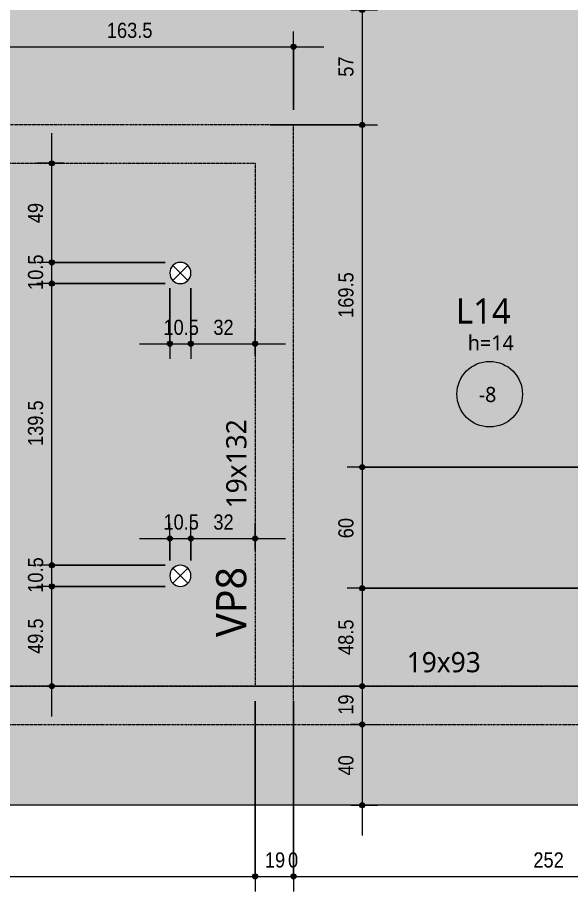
# Model space of a CAD drawing. Header units: centimetres. Extents: x -1475 to 26323, y -1238 to 84208.
# Drawn here: x 8772.6 to 9046.5, y -1162.5 to -729.5 of the extents above; entities that cross this region are included whole.
import ezdxf

# ---------------------------------------------------------------- set-up
doc = ezdxf.new("R2010")
doc.units = ezdxf.units.CM
doc.linetypes.add('Hidden', pattern=[0.714375, 0.47625, -0.238125])
for name, color, linetype, lineweight in [('A-ANNO-DIMS', 7, 'Continuous', 9), ('A-ANNO-DIMS-50', 7, 'Continuous', 9), ('A-DETL', 7, 'Hidden', 18), ('A-FLOR', 7, 'Continuous', 9), ('A-FLOR-IDEN', 7, 'Continuous', 9), ('S-BEAM-IDEN', 7, 'Continuous', 9)]:
    doc.layers.add(name, color=color, linetype=linetype, lineweight=lineweight)
doc.styles.add('Fira Sans', font='', dxfattribs={"width": 0.9, "height": 7.5})
doc.styles.add('Gadugi', font='gadugi.ttf', dxfattribs={"height": 10})
doc.styles.add('Gadugi_1', font='gadugi.ttf', dxfattribs={"height": 15})
doc.styles.add('Gadugi_3', font='gadugi.ttf', dxfattribs={"height": 7.5})
doc.styles.add('Gadugi_4', font='gadugi.ttf', dxfattribs={"height": 12.5})
doc.styles.get('Fira Sans').set_extended_font_data('Fira Sans')
doc.dimstyles.new('PED_R80_1_5mm_ACIMA_As_ESQ__R00', dxfattribs={"dimscale": 30.48, "dimtxt": 10.229846, "dimasz": 0.328084, "dimexe": 0.246063, "dimexo": 0.246063, "dimgap": 0.049213, "dimtad": 1, "dimdec": 1, "dimrnd": 0.5, "dimdsep": 46, "dimtxsty": 'Fira Sans', "dimblk1": 'DOTSMALL', "dimblk2": 'DOTSMALL', "dimsah": 1, "dimcen": 0.09, "dimdle": 0.492126, "dimazin": 0, "dimtfac": 1, "dimtdec": 4, "dimtix": 1, "dimtmove": 0, "dimatfit": 3, "dimfxl": 1, "dimtvp": 1, "dimtolj": 1, "dimtzin": 0, "dimarcsym": 2})
doc.dimstyles.new('PED_R80_1_5mm_ACIMA_As_ESQ__R00_4', dxfattribs={"dimscale": 30.48, "dimtxt": 10.229846, "dimasz": 0.328084, "dimexe": 0.246063, "dimexo": 0.246063, "dimgap": 0.049213, "dimtad": 1, "dimdec": 1, "dimrnd": 0.5, "dimdsep": 46, "dimtxsty": 'Fira Sans', "dimblk1": 'DOTSMALL', "dimblk2": 'DOTSMALL', "dimsah": 1, "dimcen": 0.09, "dimdle": 0.492126, "dimazin": 0, "dimtfac": 1, "dimtdec": 4, "dimtix": 1, "dimtmove": 0, "dimatfit": 3, "dimfxl": 1, "dimtvp": 1, "dimtolj": 1, "dimtzin": 0, "dimarcsym": 2})

# ---------------------------------------------------------------- blocks, each defined once
blk = doc.blocks.new('PED_TAG_LAJE_R01 - TÍTULO_ESPESSURA_REBAIXO-2413107-PL300 - FORMA DO DUPLEX SUPERIOR')
at = {"layer": 'A-FLOR-IDEN'}
blk.add_circle((-0.0458, -0.6673), 0.325, dxfattribs=at)
blk = doc.blocks.new('DIMBLOCK87-PL300 - FORMA DO DUPLEX SUPERIOR')
at = {"layer": 'A-ANNO-DIMS-50', "true_color": 0x000032}
h = blk.add_hatch(color=178, dxfattribs=at)
edge = h.paths.add_edge_path(flags=0)
edge.add_arc((8943.39, -725.75), 1.25, 0, 360)
h = blk.add_hatch(color=178, dxfattribs=at)
edge = h.paths.add_edge_path(flags=0)
edge.add_arc((8943.39, -782.75), 1.25, 0, 360)
at = {"layer": 'A-ANNO-DIMS-50', "color": 178, "true_color": 0x000032}
for p, q in [((8937.66, -725.75), (8950.89, -725.75)), ((8943.39, -725.75), (8937.66, -725.75)), ((8943.39, -725.75), (8943.39, -782.75)), ((8897.78, -782.75), (8950.89, -782.75)), ((8943.39, -782.75), (8897.78, -782.75))]:
    blk.add_line(p, q, dxfattribs=at)
for centre in [(8943.39, -725.75), (8943.39, -782.75)]:
    blk.add_circle(centre, 1.25, dxfattribs=at)
at = {"layer": 'A-ANNO-DIMS-50', "color": 0, "insert": (8931.5, -758.84), "char_height": 7.5, "width": 11.0168, "attachment_point": 1, "rotation": 90, "line_spacing_factor": 1.049215, "style": 'Fira Sans'}
blk.add_mtext('57', dxfattribs=at)
blk = doc.blocks.new('_DotSmall')
at = {"color": 0, "linetype": 'ByBlock', "const_width": 0.5}
blk.add_lwpolyline([(-0.0625, 0, 1), (0.0625, 0, 1)], format="xyb", close=True, dxfattribs=at)
blk = doc.blocks.new('DIMBLOCK88-PL300 - FORMA DO DUPLEX SUPERIOR')
at = {"layer": 'A-ANNO-DIMS-50', "true_color": 0x000032}
h = blk.add_hatch(color=178, dxfattribs=at)
edge = h.paths.add_edge_path(flags=0)
edge.add_arc((8943.39, -782.75), 1.25, 0, 360)
h = blk.add_hatch(color=178, dxfattribs=at)
edge = h.paths.add_edge_path(flags=0)
edge.add_arc((8943.39, -952.25), 1.25, 0, 360)
at = {"layer": 'A-ANNO-DIMS-50', "color": 178, "true_color": 0x000032}
for p, q in [((8897.78, -782.75), (8950.89, -782.75)), ((8943.39, -782.75), (8897.78, -782.75)), ((8943.39, -782.75), (8943.39, -952.25)), ((9178.78, -952.25), (8935.89, -952.25)), ((8943.39, -952.25), (9178.78, -952.25))]:
    blk.add_line(p, q, dxfattribs=at)
for centre in [(8943.39, -782.75), (8943.39, -952.25)]:
    blk.add_circle(centre, 1.25, dxfattribs=at)
at = {"layer": 'A-ANNO-DIMS-50', "color": 0, "insert": (8931.5, -878.32), "char_height": 7.5, "width": 25.9681, "attachment_point": 1, "rotation": 90, "line_spacing_factor": 1.049215, "style": 'Fira Sans'}
blk.add_mtext('169.5', dxfattribs=at)
blk = doc.blocks.new('DIMBLOCK89-PL300 - FORMA DO DUPLEX SUPERIOR')
at = {"layer": 'A-ANNO-DIMS-50', "true_color": 0x000032}
h = blk.add_hatch(color=178, dxfattribs=at)
edge = h.paths.add_edge_path(flags=0)
edge.add_arc((8943.39, -952.25), 1.25, 0, 360)
h = blk.add_hatch(color=178, dxfattribs=at)
edge = h.paths.add_edge_path(flags=0)
edge.add_arc((8943.39, -1012.25), 1.25, 0, 360)
at = {"layer": 'A-ANNO-DIMS-50', "color": 178, "true_color": 0x000032}
for p, q in [((9178.78, -952.25), (8935.89, -952.25)), ((8943.39, -952.25), (8943.39, -1012.25)), ((8943.39, -952.25), (9178.78, -952.25)), ((9178.78, -1012.25), (8935.89, -1012.25)), ((8943.39, -1012.25), (9178.78, -1012.25))]:
    blk.add_line(p, q, dxfattribs=at)
for centre in [(8943.39, -952.25), (8943.39, -1012.25)]:
    blk.add_circle(centre, 1.25, dxfattribs=at)
at = {"layer": 'A-ANNO-DIMS-50', "color": 0, "insert": (8931.5, -987.5), "char_height": 7.5, "width": 12.5906, "attachment_point": 1, "rotation": 90, "line_spacing_factor": 1.049215, "style": 'Fira Sans'}
blk.add_mtext('60', dxfattribs=at)
blk = doc.blocks.new('DIMBLOCK90-PL300 - FORMA DO DUPLEX SUPERIOR')
at = {"layer": 'A-ANNO-DIMS-50', "true_color": 0x000032}
h = blk.add_hatch(color=178, dxfattribs=at)
edge = h.paths.add_edge_path(flags=0)
edge.add_arc((8943.39, -1012.25), 1.25, 0, 360)
h = blk.add_hatch(color=178, dxfattribs=at)
edge = h.paths.add_edge_path(flags=0)
edge.add_arc((8943.39, -1060.75), 1.25, 0, 360)
at = {"layer": 'A-ANNO-DIMS-50', "color": 178, "true_color": 0x000032}
for p, q in [((9178.78, -1012.25), (8935.89, -1012.25)), ((8943.39, -1012.25), (8943.39, -1060.75)), ((8943.39, -1012.25), (9178.78, -1012.25)), ((8937.66, -1060.75), (8950.89, -1060.75)), ((8943.39, -1060.75), (8937.66, -1060.75))]:
    blk.add_line(p, q, dxfattribs=at)
for centre in [(8943.39, -1012.25), (8943.39, -1060.75)]:
    blk.add_circle(centre, 1.25, dxfattribs=at)
at = {"layer": 'A-ANNO-DIMS-50', "color": 0, "insert": (8931.5, -1045.29), "char_height": 7.5, "width": 21.0892, "attachment_point": 1, "rotation": 90, "line_spacing_factor": 1.049215, "style": 'Fira Sans'}
blk.add_mtext('48.5', dxfattribs=at)
blk = doc.blocks.new('DIMBLOCK91-PL300 - FORMA DO DUPLEX SUPERIOR')
at = {"layer": 'A-ANNO-DIMS-50', "true_color": 0x000032}
h = blk.add_hatch(color=178, dxfattribs=at)
edge = h.paths.add_edge_path(flags=0)
edge.add_arc((8943.39, -1060.75), 1.25, 0, 360)
h = blk.add_hatch(color=178, dxfattribs=at)
edge = h.paths.add_edge_path(flags=0)
edge.add_arc((8943.39, -1079.75), 1.25, 0, 360)
at = {"layer": 'A-ANNO-DIMS-50', "color": 178, "true_color": 0x000032}
for p, q in [((8937.66, -1060.75), (8950.89, -1060.75)), ((8943.39, -1060.75), (8937.66, -1060.75)), ((8943.39, -1060.75), (8943.39, -1079.75)), ((8937.66, -1079.75), (8950.89, -1079.75)), ((8943.39, -1079.75), (8937.66, -1079.75))]:
    blk.add_line(p, q, dxfattribs=at)
for centre in [(8943.39, -1060.75), (8943.39, -1079.75)]:
    blk.add_circle(centre, 1.25, dxfattribs=at)
at = {"layer": 'A-ANNO-DIMS-50', "color": 0, "insert": (8931.5, -1074.91), "char_height": 7.5, "width": 11.1741, "attachment_point": 1, "rotation": 90, "line_spacing_factor": 1.049215, "style": 'Fira Sans'}
blk.add_mtext('19', dxfattribs=at)
blk = doc.blocks.new('DIMBLOCK92-PL300 - FORMA DO DUPLEX SUPERIOR')
at = {"layer": 'A-ANNO-DIMS-50', "true_color": 0x000032}
h = blk.add_hatch(color=178, dxfattribs=at)
edge = h.paths.add_edge_path(flags=0)
edge.add_arc((8943.39, -1079.75), 1.25, 0, 360)
h = blk.add_hatch(color=178, dxfattribs=at)
edge = h.paths.add_edge_path(flags=0)
edge.add_arc((8943.39, -1119.75), 1.25, 0, 360)
at = {"layer": 'A-ANNO-DIMS-50', "color": 178, "true_color": 0x000032}
for p, q in [((8937.66, -1079.75), (8950.89, -1079.75)), ((8943.39, -1079.75), (8937.66, -1079.75)), ((8943.39, -1079.75), (8943.39, -1134.75)), ((8937.66, -1119.75), (8950.89, -1119.75)), ((8943.39, -1119.75), (8937.66, -1119.75))]:
    blk.add_line(p, q, dxfattribs=at)
for centre in [(8943.39, -1079.75), (8943.39, -1119.75)]:
    blk.add_circle(centre, 1.25, dxfattribs=at)
at = {"layer": 'A-ANNO-DIMS-50', "color": 0, "insert": (8931.5, -1105), "char_height": 7.5, "width": 12.5906, "attachment_point": 1, "rotation": 90, "line_spacing_factor": 1.049215, "style": 'Fira Sans'}
blk.add_mtext('40', dxfattribs=at)
blk = doc.blocks.new('DIMBLOCK120-PL300 - FORMA DO DUPLEX SUPERIOR')
at = {"layer": 'A-ANNO-DIMS-50', "true_color": 0x000032}
h = blk.add_hatch(color=178, dxfattribs=at)
edge = h.paths.add_edge_path(flags=0)
edge.add_arc((8535.28, -1154.98), 1.25, 0, 360)
h = blk.add_hatch(color=178, dxfattribs=at)
edge = h.paths.add_edge_path(flags=0)
edge.add_arc((8890.28, -1154.98), 1.25, 0, 360)
at = {"layer": 'A-ANNO-DIMS-50', "color": 178, "true_color": 0x000032}
for p, q in [((8890.28, -1068.25), (8890.28, -1162.48)), ((8890.28, -1154.98), (8890.28, -1068.25)), ((8535.28, -1087.25), (8535.28, -1162.48)), ((8535.28, -1154.98), (8535.28, -1087.25)), ((8535.28, -1154.98), (8890.28, -1154.98))]:
    blk.add_line(p, q, dxfattribs=at)
for centre in [(8535.28, -1154.98), (8890.28, -1154.98)]:
    blk.add_circle(centre, 1.25, dxfattribs=at)
at = {"layer": 'A-ANNO-DIMS-50', "color": 0, "insert": (8705.5, -1143.1), "char_height": 7.5, "width": 17.4694, "attachment_point": 1, "rotation": 0, "line_spacing_factor": 1.049215, "style": 'Fira Sans'}
blk.add_mtext('355', dxfattribs=at)
blk = doc.blocks.new('DIMBLOCK121-PL300 - FORMA DO DUPLEX SUPERIOR')
at = {"layer": 'A-ANNO-DIMS-50', "true_color": 0x000032}
h = blk.add_hatch(color=178, dxfattribs=at)
edge = h.paths.add_edge_path(flags=0)
edge.add_arc((8890.28, -1154.98), 1.25, 0, 360)
h = blk.add_hatch(color=178, dxfattribs=at)
edge = h.paths.add_edge_path(flags=0)
edge.add_arc((8909.28, -1154.98), 1.25, 0, 360)
at = {"layer": 'A-ANNO-DIMS-50', "color": 178, "true_color": 0x000032}
for p, q in [((8890.28, -1068.25), (8890.28, -1162.48)), ((8890.28, -1154.98), (8890.28, -1068.25)), ((8909.28, -1087.25), (8909.28, -1162.48)), ((8909.28, -1154.98), (8909.28, -1087.25)), ((8890.28, -1154.98), (8909.28, -1154.98))]:
    blk.add_line(p, q, dxfattribs=at)
for centre in [(8890.28, -1154.98), (8909.28, -1154.98)]:
    blk.add_circle(centre, 1.25, dxfattribs=at)
at = {"layer": 'A-ANNO-DIMS-50', "color": 0, "insert": (8895.12, -1143.1), "char_height": 7.5, "width": 11.1741, "attachment_point": 1, "rotation": 0, "line_spacing_factor": 1.049215, "style": 'Fira Sans'}
blk.add_mtext('19', dxfattribs=at)
blk = doc.blocks.new('DIMBLOCK122-PL300 - FORMA DO DUPLEX SUPERIOR')
at = {"layer": 'A-ANNO-DIMS-50', "true_color": 0x000032}
h = blk.add_hatch(color=178, dxfattribs=at)
edge = h.paths.add_edge_path(flags=0)
edge.add_arc((8909.28, -1154.98), 1.25, 0, 360)
h = blk.add_hatch(color=178, dxfattribs=at)
edge = h.paths.add_edge_path(flags=0)
edge.add_arc((8909.28, -1154.98), 1.25, 0, 360)
at = {"layer": 'A-ANNO-DIMS-50', "color": 178, "true_color": 0x000032}
for p, q in [((8909.28, -1068.25), (8909.28, -1162.48)), ((8909.28, -1154.98), (8909.28, -1068.25)), ((8909.28, -1087.25), (8909.28, -1162.48)), ((8909.28, -1154.98), (8909.28, -1087.25)), ((8909.28, -1154.98), (8909.28, -1154.98))]:
    blk.add_line(p, q, dxfattribs=at)
blk.add_circle((8909.28, -1154.98), 1.25, dxfattribs=at)
blk.add_circle((8909.28, -1154.98), 1.25, dxfattribs=at)
at = {"layer": 'A-ANNO-DIMS-50', "color": 0, "insert": (8906.59, -1143.1), "char_height": 7.5, "width": 6.4527, "attachment_point": 1, "rotation": 0, "line_spacing_factor": 1.049215, "style": 'Fira Sans'}
blk.add_mtext('0', dxfattribs=at)
blk = doc.blocks.new('DIMBLOCK123-PL300 - FORMA DO DUPLEX SUPERIOR')
at = {"layer": 'A-ANNO-DIMS-50', "true_color": 0x000032}
h = blk.add_hatch(color=178, dxfattribs=at)
edge = h.paths.add_edge_path(flags=0)
edge.add_arc((8909.28, -1154.98), 1.25, 0, 360)
h = blk.add_hatch(color=178, dxfattribs=at)
edge = h.paths.add_edge_path(flags=0)
edge.add_arc((9161.28, -1154.98), 1.25, 0, 360)
at = {"layer": 'A-ANNO-DIMS-50', "color": 178, "true_color": 0x000032}
for p, q in [((8909.28, -1068.25), (8909.28, -1162.48)), ((8909.28, -1154.98), (8909.28, -1068.25)), ((9161.28, -1068.25), (9161.28, -1162.48)), ((9161.28, -1154.98), (9161.28, -1068.25)), ((8909.28, -1154.98), (9161.28, -1154.98))]:
    blk.add_line(p, q, dxfattribs=at)
for centre in [(8909.28, -1154.98), (9161.28, -1154.98)]:
    blk.add_circle(centre, 1.25, dxfattribs=at)
at = {"layer": 'A-ANNO-DIMS-50', "color": 0, "insert": (9028.13, -1143.1), "char_height": 7.5, "width": 17.1547, "attachment_point": 1, "rotation": 0, "line_spacing_factor": 1.049215, "style": 'Fira Sans'}
blk.add_mtext('252', dxfattribs=at)
blk = doc.blocks.new('DIMBLOCK291-PL300 - FORMA DO DUPLEX SUPERIOR')
at = {"layer": 'A-ANNO-DIMS-50', "true_color": 0x000032}
h = blk.add_hatch(color=178, dxfattribs=at)
edge = h.paths.add_edge_path(flags=0)
edge.add_arc((8745.77, -744), 1.25, 0, 360)
h = blk.add_hatch(color=178, dxfattribs=at)
edge = h.paths.add_edge_path(flags=0)
edge.add_arc((8909.28, -744), 1.25, 0, 360)
at = {"layer": 'A-ANNO-DIMS-50', "color": 178, "true_color": 0x000032}
for p, q in [((8745.77, -775.25), (8745.77, -736.5)), ((8909.28, -775.25), (8909.28, -736.5)), ((8745.77, -744), (8924.28, -744)), ((8745.77, -744), (8745.77, -775.25)), ((8909.28, -744), (8909.28, -775.25))]:
    blk.add_line(p, q, dxfattribs=at)
for centre in [(8745.77, -744), (8909.28, -744)]:
    blk.add_circle(centre, 1.25, dxfattribs=at)
at = {"layer": 'A-ANNO-DIMS-50', "color": 0, "insert": (8816.84, -732.12), "char_height": 7.5, "width": 25.6533, "attachment_point": 1, "line_spacing_factor": 1.049215, "style": 'Fira Sans'}
blk.add_mtext('163.5', dxfattribs=at)
blk = doc.blocks.new('DIMBLOCK319-PL300 - FORMA DO DUPLEX SUPERIOR')
at = {"layer": 'A-ANNO-DIMS-50', "true_color": 0x000032}
h = blk.add_hatch(color=178, dxfattribs=at)
edge = h.paths.add_edge_path(flags=0)
edge.add_arc((8848.01, -987.59), 1.25, 0, 360)
h = blk.add_hatch(color=178, dxfattribs=at)
edge = h.paths.add_edge_path(flags=0)
edge.add_arc((8858.49, -987.59), 1.25, 0, 360)
at = {"layer": 'A-ANNO-DIMS-50', "color": 178, "true_color": 0x000032}
for p, q in [((8848.01, -998.58), (8848.01, -980.09)), ((8858.49, -998.58), (8858.49, -980.09)), ((8833.01, -987.59), (8858.49, -987.59)), ((8848.01, -987.59), (8848.01, -998.58)), ((8858.49, -987.59), (8858.49, -998.58))]:
    blk.add_line(p, q, dxfattribs=at)
for centre in [(8848.01, -987.59), (8858.49, -987.59)]:
    blk.add_circle(centre, 1.25, dxfattribs=at)
at = {"layer": 'A-ANNO-DIMS-50', "color": 0, "insert": (8844.86, -975.7), "char_height": 7.5, "width": 20.1449, "attachment_point": 1, "line_spacing_factor": 1.049215, "style": 'Fira Sans'}
blk.add_mtext('10.5', dxfattribs=at)
blk = doc.blocks.new('DIMBLOCK320-PL300 - FORMA DO DUPLEX SUPERIOR')
at = {"layer": 'A-ANNO-DIMS-50', "true_color": 0x000032}
h = blk.add_hatch(color=178, dxfattribs=at)
edge = h.paths.add_edge_path(flags=0)
edge.add_arc((8858.49, -987.59), 1.25, 0, 360)
h = blk.add_hatch(color=178, dxfattribs=at)
edge = h.paths.add_edge_path(flags=0)
edge.add_arc((8890.28, -987.59), 1.25, 0, 360)
at = {"layer": 'A-ANNO-DIMS-50', "color": 178, "true_color": 0x000032}
for p, q in [((8858.49, -998.58), (8858.49, -980.09)), ((8890.28, -993.32), (8890.28, -980.09)), ((8858.49, -987.59), (8905.28, -987.59)), ((8858.49, -987.59), (8858.49, -998.58)), ((8890.28, -987.59), (8890.28, -993.32))]:
    blk.add_line(p, q, dxfattribs=at)
for centre in [(8858.49, -987.59), (8890.28, -987.59)]:
    blk.add_circle(centre, 1.25, dxfattribs=at)
at = {"layer": 'A-ANNO-DIMS-50', "color": 0, "insert": (8869.6, -975.7), "char_height": 7.5, "width": 11.4889, "attachment_point": 1, "line_spacing_factor": 1.049215, "style": 'Fira Sans'}
blk.add_mtext('32', dxfattribs=at)
blk = doc.blocks.new('DIMBLOCK321-PL300 - FORMA DO DUPLEX SUPERIOR')
at = {"layer": 'A-ANNO-DIMS-50', "true_color": 0x000032}
h = blk.add_hatch(color=178, dxfattribs=at)
edge = h.paths.add_edge_path(flags=0)
edge.add_arc((8789.63, -1011.32), 1.25, 0, 360)
h = blk.add_hatch(color=178, dxfattribs=at)
edge = h.paths.add_edge_path(flags=0)
edge.add_arc((8789.63, -1060.75), 1.25, 0, 360)
at = {"layer": 'A-ANNO-DIMS-50', "color": 178, "true_color": 0x000032}
for p, q in [((8845.75, -1011.32), (8782.13, -1011.32)), ((8789.63, -1075.75), (8789.63, -1011.32)), ((8789.63, -1011.32), (8845.75, -1011.32)), ((8795.37, -1060.75), (8782.13, -1060.75)), ((8789.63, -1060.75), (8795.37, -1060.75))]:
    blk.add_line(p, q, dxfattribs=at)
for centre in [(8789.63, -1011.32), (8789.63, -1060.75)]:
    blk.add_circle(centre, 1.25, dxfattribs=at)
at = {"layer": 'A-ANNO-DIMS-50', "color": 0, "insert": (8777.75, -1044.76), "char_height": 7.5, "width": 20.9318, "attachment_point": 1, "rotation": 90, "line_spacing_factor": 1.049215, "style": 'Fira Sans'}
blk.add_mtext('49.5', dxfattribs=at)
blk = doc.blocks.new('DIMBLOCK322-PL300 - FORMA DO DUPLEX SUPERIOR')
at = {"layer": 'A-ANNO-DIMS-50', "true_color": 0x000032}
h = blk.add_hatch(color=178, dxfattribs=at)
edge = h.paths.add_edge_path(flags=0)
edge.add_arc((8789.63, -1000.85), 1.25, 0, 360)
h = blk.add_hatch(color=178, dxfattribs=at)
edge = h.paths.add_edge_path(flags=0)
edge.add_arc((8789.63, -1011.32), 1.25, 0, 360)
at = {"layer": 'A-ANNO-DIMS-50', "color": 178, "true_color": 0x000032}
for p, q in [((8845.75, -1000.85), (8782.13, -1000.85)), ((8789.63, -1011.32), (8789.63, -1000.85)), ((8789.63, -1000.85), (8845.75, -1000.85)), ((8845.75, -1011.32), (8782.13, -1011.32)), ((8789.63, -1011.32), (8845.75, -1011.32))]:
    blk.add_line(p, q, dxfattribs=at)
for centre in [(8789.63, -1000.85), (8789.63, -1011.32)]:
    blk.add_circle(centre, 1.25, dxfattribs=at)
at = {"layer": 'A-ANNO-DIMS-50', "color": 0, "insert": (8777.75, -1014.48), "char_height": 7.5, "width": 20.1449, "attachment_point": 1, "rotation": 90, "line_spacing_factor": 1.049215, "style": 'Fira Sans'}
blk.add_mtext('10.5', dxfattribs=at)
blk = doc.blocks.new('DIMBLOCK323-PL300 - FORMA DO DUPLEX SUPERIOR')
at = {"layer": 'A-ANNO-DIMS-50', "true_color": 0x000032}
h = blk.add_hatch(color=178, dxfattribs=at)
edge = h.paths.add_edge_path(flags=0)
edge.add_arc((8789.63, -861.32), 1.25, 0, 360)
h = blk.add_hatch(color=178, dxfattribs=at)
edge = h.paths.add_edge_path(flags=0)
edge.add_arc((8789.63, -1000.85), 1.25, 0, 360)
at = {"layer": 'A-ANNO-DIMS-50', "color": 178, "true_color": 0x000032}
for p, q in [((8845.75, -861.32), (8782.13, -861.32)), ((8789.63, -1000.85), (8789.63, -861.32)), ((8789.63, -861.32), (8845.75, -861.32)), ((8845.75, -1000.85), (8782.13, -1000.85)), ((8789.63, -1000.85), (8845.75, -1000.85))]:
    blk.add_line(p, q, dxfattribs=at)
for centre in [(8789.63, -861.32), (8789.63, -1000.85)]:
    blk.add_circle(centre, 1.25, dxfattribs=at)
at = {"layer": 'A-ANNO-DIMS-50', "color": 0, "insert": (8777.75, -941.77), "char_height": 7.5, "width": 25.6533, "attachment_point": 1, "rotation": 90, "line_spacing_factor": 1.049215, "style": 'Fira Sans'}
blk.add_mtext('139.5', dxfattribs=at)
blk = doc.blocks.new('DIMBLOCK324-PL300 - FORMA DO DUPLEX SUPERIOR')
at = {"layer": 'A-ANNO-DIMS-50', "true_color": 0x000032}
h = blk.add_hatch(color=178, dxfattribs=at)
edge = h.paths.add_edge_path(flags=0)
edge.add_arc((8789.63, -850.85), 1.25, 0, 360)
h = blk.add_hatch(color=178, dxfattribs=at)
edge = h.paths.add_edge_path(flags=0)
edge.add_arc((8789.63, -861.32), 1.25, 0, 360)
at = {"layer": 'A-ANNO-DIMS-50', "color": 178, "true_color": 0x000032}
for p, q in [((8845.75, -850.85), (8782.13, -850.85)), ((8789.63, -861.32), (8789.63, -850.85)), ((8789.63, -850.85), (8845.75, -850.85)), ((8845.75, -861.32), (8782.13, -861.32)), ((8789.63, -861.32), (8845.75, -861.32))]:
    blk.add_line(p, q, dxfattribs=at)
for centre in [(8789.63, -850.85), (8789.63, -861.32)]:
    blk.add_circle(centre, 1.25, dxfattribs=at)
at = {"layer": 'A-ANNO-DIMS-50', "color": 0, "insert": (8777.75, -864.48), "char_height": 7.5, "width": 20.1449, "attachment_point": 1, "rotation": 90, "line_spacing_factor": 1.049215, "style": 'Fira Sans'}
blk.add_mtext('10.5', dxfattribs=at)
blk = doc.blocks.new('DIMBLOCK325-PL300 - FORMA DO DUPLEX SUPERIOR')
at = {"layer": 'A-ANNO-DIMS-50', "true_color": 0x000032}
h = blk.add_hatch(color=178, dxfattribs=at)
edge = h.paths.add_edge_path(flags=0)
edge.add_arc((8789.63, -801.75), 1.25, 0, 360)
h = blk.add_hatch(color=178, dxfattribs=at)
edge = h.paths.add_edge_path(flags=0)
edge.add_arc((8789.63, -850.85), 1.25, 0, 360)
at = {"layer": 'A-ANNO-DIMS-50', "color": 178, "true_color": 0x000032}
for p, q in [((8789.63, -850.85), (8789.63, -786.75)), ((8795.37, -801.75), (8782.13, -801.75)), ((8789.63, -801.75), (8795.37, -801.75)), ((8845.75, -850.85), (8782.13, -850.85)), ((8789.63, -850.85), (8845.75, -850.85))]:
    blk.add_line(p, q, dxfattribs=at)
for centre in [(8789.63, -801.75), (8789.63, -850.85)]:
    blk.add_circle(centre, 1.25, dxfattribs=at)
at = {"layer": 'A-ANNO-DIMS-50', "color": 0, "insert": (8777.75, -831.41), "char_height": 7.5, "width": 12.2758, "attachment_point": 1, "rotation": 90, "line_spacing_factor": 1.049215, "style": 'Fira Sans'}
blk.add_mtext('49', dxfattribs=at)
blk = doc.blocks.new('DIMBLOCK326-PL300 - FORMA DO DUPLEX SUPERIOR')
at = {"layer": 'A-ANNO-DIMS-50', "true_color": 0x000032}
h = blk.add_hatch(color=178, dxfattribs=at)
edge = h.paths.add_edge_path(flags=0)
edge.add_arc((8848.01, -891.12), 1.25, 0, 360)
h = blk.add_hatch(color=178, dxfattribs=at)
edge = h.paths.add_edge_path(flags=0)
edge.add_arc((8858.49, -891.12), 1.25, 0, 360)
at = {"layer": 'A-ANNO-DIMS-50', "color": 178, "true_color": 0x000032}
for p, q in [((8848.01, -863.58), (8848.01, -898.62)), ((8848.01, -891.12), (8848.01, -863.58)), ((8858.49, -863.58), (8858.49, -898.62)), ((8858.49, -891.12), (8858.49, -863.58)), ((8833.01, -891.12), (8858.49, -891.12))]:
    blk.add_line(p, q, dxfattribs=at)
for centre in [(8848.01, -891.12), (8858.49, -891.12)]:
    blk.add_circle(centre, 1.25, dxfattribs=at)
at = {"layer": 'A-ANNO-DIMS-50', "color": 0, "insert": (8844.86, -879.23), "char_height": 7.5, "width": 20.1449, "attachment_point": 1, "line_spacing_factor": 1.049215, "style": 'Fira Sans'}
blk.add_mtext('10.5', dxfattribs=at)
blk = doc.blocks.new('DIMBLOCK327-PL300 - FORMA DO DUPLEX SUPERIOR')
at = {"layer": 'A-ANNO-DIMS-50', "true_color": 0x000032}
h = blk.add_hatch(color=178, dxfattribs=at)
edge = h.paths.add_edge_path(flags=0)
edge.add_arc((8858.49, -891.12), 1.25, 0, 360)
h = blk.add_hatch(color=178, dxfattribs=at)
edge = h.paths.add_edge_path(flags=0)
edge.add_arc((8890.28, -891.12), 1.25, 0, 360)
at = {"layer": 'A-ANNO-DIMS-50', "color": 178, "true_color": 0x000032}
for p, q in [((8858.49, -863.58), (8858.49, -898.62)), ((8858.49, -891.12), (8858.49, -863.58)), ((8890.28, -896.85), (8890.28, -883.62)), ((8858.49, -891.12), (8905.28, -891.12)), ((8890.28, -891.12), (8890.28, -896.85))]:
    blk.add_line(p, q, dxfattribs=at)
for centre in [(8858.49, -891.12), (8890.28, -891.12)]:
    blk.add_circle(centre, 1.25, dxfattribs=at)
at = {"layer": 'A-ANNO-DIMS-50', "color": 0, "insert": (8869.6, -879.23), "char_height": 7.5, "width": 11.4889, "attachment_point": 1, "line_spacing_factor": 1.049215, "style": 'Fira Sans'}
blk.add_mtext('32', dxfattribs=at)

msp = doc.modelspace()

# ---------------------------------------------------------------- hatches: boundary and pattern name
at = {"layer": 'A-DETL', "linetype": 'Continuous', "true_color": 0xffcc66}
for points in [[(8802.93, -801.75), (8890.28, -801.75), (8890.28, -782.75), (8535.28, -782.75), (8535.28, -801.75), (8711.94, -801.75)], [(8909.28, -1060.75), (8909.28, -782.75), (8890.28, -782.75), (8890.28, -1060.75)], [(8909.28, -1079.75), (8909.28, -1060.75), (8535.28, -1060.75), (8535.28, -1079.75), (8711.94, -1079.75)]]:
    msp.add_hatch(color=31, dxfattribs=at).paths.add_polyline_path(points, flags=0)
at = {"layer": 'A-DETL', "linetype": 'Continuous', "true_color": 0xccffcc}
msp.add_hatch(color=254, dxfattribs=at).paths.add_polyline_path([(8909.28, -1079.75), (9418.28, -1079.75), (9418.28, -1060.75), (8909.28, -1060.75)], flags=0)
at = {"layer": 'A-FLOR', "lineweight": 18, "true_color": 0xe6b8b7}
msp.add_hatch(color=9, dxfattribs=at).paths.add_polyline_path([(9477.28, -1119.75), (9477.28, -214.75), (9437.28, -214.75), (9437.28, -1079.75), (7158.28, -1079.75), (7158.28, -214.75), (7118.28, -214.75), (7118.28, -1119.75), (9439.9, -1119.75)], flags=0)
at = {"layer": 'A-FLOR', "lineweight": 18, "true_color": 0xd9d9d9}
h = msp.add_hatch(color=254, dxfattribs=at)
h.paths.add_polyline_path([(8711.94, -1060.75), (8890.28, -1060.75), (8890.28, -801.75), (8535.28, -801.75), (8535.28, -1060.75)], flags=0)
h.paths.add_polyline_path([(8909.28, -1060.75), (9161.28, -1060.75), (9161.28, -998.81), (9158.56, -993.73), (9156.86, -988.1), (9156.28, -982.25), (9156.86, -976.4), (9158.56, -970.77), (9161.34, -965.58), (9165.07, -961.04), (9169.61, -957.31), (9174.8, -954.53), (9180.43, -952.83), (9186.28, -952.25), (9192.13, -952.83), (9197.76, -954.53), (9202.95, -957.31), (9207.49, -961.04), (9211.22, -965.58), (9214, -970.77), (9215.7, -976.4), (9216.28, -982.25), (9215.7, -988.1), (9214, -993.73), (9211.28, -998.89), (9211.28, -1060.75), (9418.28, -1060.75), (9418.28, -704.75), (9337.28, -704.75), (9337.28, -725.75), (8535.28, -725.75), (8535.28, -782.75), (8909.28, -782.75), (8909.28, -1008.78)], flags=0)
h.paths.add_polyline_path([(8853.25, -1011.32), (8851.9, -1011.14), (8850.63, -1010.62), (8849.55, -1009.79), (8848.71, -1008.7), (8848.19, -1007.44), (8848.01, -1006.08), (8848.19, -1004.73), (8848.71, -1003.47), (8849.55, -1002.38), (8850.63, -1001.55), (8851.9, -1001.03), (8853.25, -1000.85), (8854.61, -1001.03), (8855.87, -1001.55), (8856.95, -1002.38), (8857.79, -1003.47), (8858.31, -1004.73), (8858.49, -1006.08), (8858.31, -1007.44), (8857.72, -1008.78), (8856.95, -1009.79), (8855.87, -1010.62), (8854.61, -1011.14)], flags=0)
h.paths.add_polyline_path([(8853.25, -861.32), (8851.9, -861.14), (8850.63, -860.62), (8849.55, -859.79), (8848.71, -858.7), (8848.19, -857.44), (8848.01, -856.08), (8848.19, -854.73), (8848.71, -853.47), (8849.55, -852.38), (8850.63, -851.55), (8851.9, -851.03), (8853.25, -850.85), (8854.61, -851.03), (8855.87, -851.55), (8856.95, -852.38), (8857.79, -853.47), (8858.31, -854.73), (8858.49, -856.08), (8858.31, -857.44), (8857.79, -858.7), (8856.95, -859.79), (8855.87, -860.62), (8854.61, -861.14)], flags=0)
h.paths.add_polyline_path([(8545.31, -773), (8545.31, -758), (8560.31, -758), (8560.31, -773)], flags=0)

# ---------------------------------------------------------------- linework, layer by layer
at = {"lineweight": 18}
for p, q in [((8849.55, -859.79), (8856.95, -852.38)), ((8856.95, -859.79), (8849.55, -852.38)), ((8849.55, -1009.79), (8856.95, -1002.38)), ((8856.95, -1009.79), (8849.55, -1002.38))]:
    msp.add_line(p, q, dxfattribs=at)
at = {"layer": 'A-DETL'}
for p, q in [((8890.28, -782.75), (8516.28, -782.75)), ((8909.28, -782.75), (8890.28, -782.75)), ((8909.28, -1060.75), (8909.28, -782.75)), ((8516.28, -801.75), (8890.28, -801.75)), ((8890.28, -801.75), (8890.28, -1060.75)), ((8890.28, -1060.75), (8326.28, -1060.75)), ((8535.28, -1060.75), (8909.28, -1060.75)), ((8909.28, -1060.75), (8890.28, -1060.75)), ((8909.28, -1079.75), (8909.28, -1060.75)), ((9418.28, -1060.75), (8909.28, -1060.75)), ((8909.28, -1060.75), (9418.28, -1060.75)), ((8909.28, -1079.75), (8909.28, -1060.75)), ((7624.74, -1079.75), (8909.28, -1079.75)), ((8909.28, -1079.75), (9418.28, -1079.75))]:
    msp.add_line(p, q, dxfattribs=at)
at = {"layer": 'A-FLOR', "lineweight": 18}
msp.add_line((9477.28, -1119.75), (7118.28, -1119.75), dxfattribs=at)
for centre, start, end in [((8853.25, -856.08), 0, 180), ((8853.25, -856.08), 180, 0), ((8853.25, -1006.08), 0, 180), ((8853.25, -1006.08), 180, 0)]:
    msp.add_arc(centre, 5.24, start, end, dxfattribs=at)

# ---------------------------------------------------------------- block references
at = {"layer": 'A-FLOR-IDEN', "xscale": 49.99999999999998, "yscale": 49.99999999999998, "zscale": 49.99999999999998}
msp.add_blockref('PED_TAG_LAJE_R01 - TÍTULO_ESPESSURA_REBAIXO-2413107-PL300 - FORMA DO DUPLEX SUPERIOR', (9008.78, -882.75), dxfattribs=at)

# ---------------------------------------------------------------- texts
at = {"layer": 'A-FLOR-IDEN', "attachment_point": 1}
for s, insert, char_height, width, style in [('L14', (8989.76, -868.66), 12.5, 33.27, 'Gadugi_4'), ('h=14', (8995.65, -886.95), 7.5, 29.6624, 'Gadugi_3'), ('-8', (9001.07, -912.51), 7.5, 12.0253, 'Gadugi_3')]:
    msp.add_mtext(s, dxfattribs=dict(at, insert=insert, char_height=char_height, width=width, style=style))
at = {"layer": 'S-BEAM-IDEN', "attachment_point": 1, "rotation": 90}
for s, insert, char_height, width, style in [('19x132', (8875.96, -972.68), 10, 54.1139, 'Gadugi'), ('VP8', (8870.93, -1036.39), 15, 44.4937, 'Gadugi_1')]:
    msp.add_mtext(s, dxfattribs=dict(at, insert=insert, char_height=char_height, width=width, style=style))
at = {"layer": 'S-BEAM-IDEN', "insert": (8965.38, -1043.86), "char_height": 10, "width": 44.8945, "attachment_point": 1, "style": 'Gadugi'}
msp.add_mtext('19x93', dxfattribs=at)

# ---------------------------------------------------------------- dimensions: what is measured, and where the dimension line sits
at = {"layer": 'A-ANNO-DIMS', "color": 178, "true_color": 0x000032}
for base, p1, p2, angle, dimstyle, override, picture, middle in [((8943.39, -782.75), (8945.16, -725.75), (8890.28, -782.75), 90, 'PED_R80_1_5mm_ACIMA_As_ESQ__R00', {"dimpost": '<>', "dimfxl": 79.124485}, 'DIMBLOCK87-PL300 - FORMA DO DUPLEX SUPERIOR', (8938.07, -754.25)), ((8943.39, -952.25), (8890.28, -782.75), (9186.28, -952.25), 90, 'PED_R80_1_5mm_ACIMA_As_ESQ__R00', {"dimpost": '<>', "dimfxl": 341.09616}, 'DIMBLOCK88-PL300 - FORMA DO DUPLEX SUPERIOR', (8938.02, -867.5)), ((8789.63, -801.75), (8853.25, -850.85), (8787.87, -801.75), 90, 'PED_R80_1_5mm_ACIMA_As_ESQ__R00_4', {"dimpost": '<>', "dimfxl": 81.765668}, 'DIMBLOCK325-PL300 - FORMA DO DUPLEX SUPERIOR', (8784.26, -826.3)), ((8789.63, -850.85), (8853.25, -861.32), (8853.25, -850.85), 90, 'PED_R80_1_5mm_ACIMA_As_ESQ__R00_4', {"dimpost": '<>', "dimfxl": 10.475656}, 'DIMBLOCK324-PL300 - FORMA DO DUPLEX SUPERIOR', (8784.32, -856.08)), ((8789.63, -861.32), (8853.25, -1000.85), (8853.25, -861.32), 90, 'PED_R80_1_5mm_ACIMA_As_ESQ__R00_4', {"dimpost": '<>', "dimfxl": 139.524344}, 'DIMBLOCK323-PL300 - FORMA DO DUPLEX SUPERIOR', (8784.26, -931.08)), ((8943.39, -1012.25), (9186.28, -952.25), (9186.28, -1012.25), 90, 'PED_R80_1_5mm_ACIMA_As_ESQ__R00', {"dimpost": '<>', "dimfxl": 60}, 'DIMBLOCK89-PL300 - FORMA DO DUPLEX SUPERIOR', (8938.07, -982.25)), ((8789.63, -1000.85), (8853.25, -1011.32), (8853.25, -1000.85), 90, 'PED_R80_1_5mm_ACIMA_As_ESQ__R00_4', {"dimpost": '<>', "dimfxl": 10.475656}, 'DIMBLOCK322-PL300 - FORMA DO DUPLEX SUPERIOR', (8784.32, -1006.08)), ((8789.63, -1011.32), (8787.87, -1060.75), (8853.25, -1011.32), 90, 'PED_R80_1_5mm_ACIMA_As_ESQ__R00_4', {"dimpost": '<>', "dimfxl": 81.964935}, 'DIMBLOCK321-PL300 - FORMA DO DUPLEX SUPERIOR', (8784.26, -1036.04)), ((8943.39, -1060.75), (9186.28, -1012.25), (8945.16, -1060.75), 90, 'PED_R80_1_5mm_ACIMA_As_ESQ__R00', {"dimpost": '<>', "dimfxl": 245.951121}, 'DIMBLOCK90-PL300 - FORMA DO DUPLEX SUPERIOR', (8938.07, -1036.5)), ((8890.28, -1154.98), (8535.28, -1079.75), (8890.28, -1060.75), 0, 'PED_R80_1_5mm_ACIMA_As_ESQ__R00', {"dimpost": '<>', "dimfxl": 355.507513}, 'DIMBLOCK120-PL300 - FORMA DO DUPLEX SUPERIOR', (8712.78, -1149.67)), ((8909.28, -1154.98), (8890.28, -1060.75), (8909.28, -1079.75), 0, 'PED_R80_1_5mm_ACIMA_As_ESQ__R00', {"dimpost": '<>', "dimfxl": 26.870058}, 'DIMBLOCK121-PL300 - FORMA DO DUPLEX SUPERIOR', (8899.78, -1149.61)), ((9161.28, -1154.98), (8909.28, -1060.75), (9161.28, -1060.75), 0, 'PED_R80_1_5mm_ACIMA_As_ESQ__R00', {"dimpost": '<>', "dimfxl": 252.000575}, 'DIMBLOCK123-PL300 - FORMA DO DUPLEX SUPERIOR', (9035.28, -1149.67)), ((8943.39, -1079.75), (8945.16, -1060.75), (8945.16, -1079.75), 90, 'PED_R80_1_5mm_ACIMA_As_ESQ__R00', {"dimpost": '<>', "dimfxl": 19}, 'DIMBLOCK91-PL300 - FORMA DO DUPLEX SUPERIOR', (8938.02, -1070.25)), ((8943.39, -1119.75), (8945.16, -1079.75), (8945.16, -1119.75), 90, 'PED_R80_1_5mm_ACIMA_As_ESQ__R00', {"dimpost": '<>', "dimfxl": 40}, 'DIMBLOCK92-PL300 - FORMA DO DUPLEX SUPERIOR', (8938.07, -1099.75))]:
    dim = msp.add_linear_dim(base=base, p1=p1, p2=p2, angle=angle, dimstyle=dimstyle, override=override, dxfattribs=at)
    dim.commit()
    dim.dimension.update_dxf_attribs({"geometry": picture, "text_midpoint": middle})
for base, p1, p2, dimstyle, override, picture, middle in [((8909.28, -744), (8745.77, -782.75), (8909.28, -782.75), 'PED_R80_1_5mm_ACIMA_As_ESQ__R00_4', {"dimpost": '<>', "dimfxl": 163.506961}, 'DIMBLOCK291-PL300 - FORMA DO DUPLEX SUPERIOR', (8827.53, -738.69)), ((8858.49, -891.12), (8848.01, -856.08), (8858.49, -856.08), 'PED_R80_1_5mm_ACIMA_As_ESQ__R00_4', {"dimpost": '<>', "dimfxl": 10.475656}, 'DIMBLOCK326-PL300 - FORMA DO DUPLEX SUPERIOR', (8853.25, -885.8)), ((8890.28, -891.12), (8858.49, -856.08), (8890.28, -889.35), 'PED_R80_1_5mm_ACIMA_As_ESQ__R00_4', {"dimpost": '<>', "dimfxl": 46.014411}, 'DIMBLOCK327-PL300 - FORMA DO DUPLEX SUPERIOR', (8874.38, -885.8)), ((8858.49, -987.59), (8848.01, -1006.08), (8858.49, -1006.08), 'PED_R80_1_5mm_ACIMA_As_ESQ__R00_4', {"dimpost": '<>', "dimfxl": 10.475656}, 'DIMBLOCK319-PL300 - FORMA DO DUPLEX SUPERIOR', (8853.25, -982.27)), ((8890.28, -987.59), (8858.49, -1006.08), (8890.28, -985.82), 'PED_R80_1_5mm_ACIMA_As_ESQ__R00_4', {"dimpost": '<>', "dimfxl": 37.698423}, 'DIMBLOCK320-PL300 - FORMA DO DUPLEX SUPERIOR', (8874.38, -982.27)), ((8909.27875512, -1154.98079092), (8909.27875512, -1079.74997931), (8909.27875512, -1060.74997931), 'PED_R80_1_5mm_ACIMA_As_ESQ__R00', {"dimpost": '<>', "dimfxl": 19}, 'DIMBLOCK122-PL300 - FORMA DO DUPLEX SUPERIOR', (8909.27875512, -1149.66547888))]:
    dim = msp.add_linear_dim(base=base, p1=p1, p2=p2, dimstyle=dimstyle, override=override, dxfattribs=at)
    dim.commit()
    dim.dimension.update_dxf_attribs({"geometry": picture, "text_midpoint": middle})

doc.saveas('drawing.dxf')
